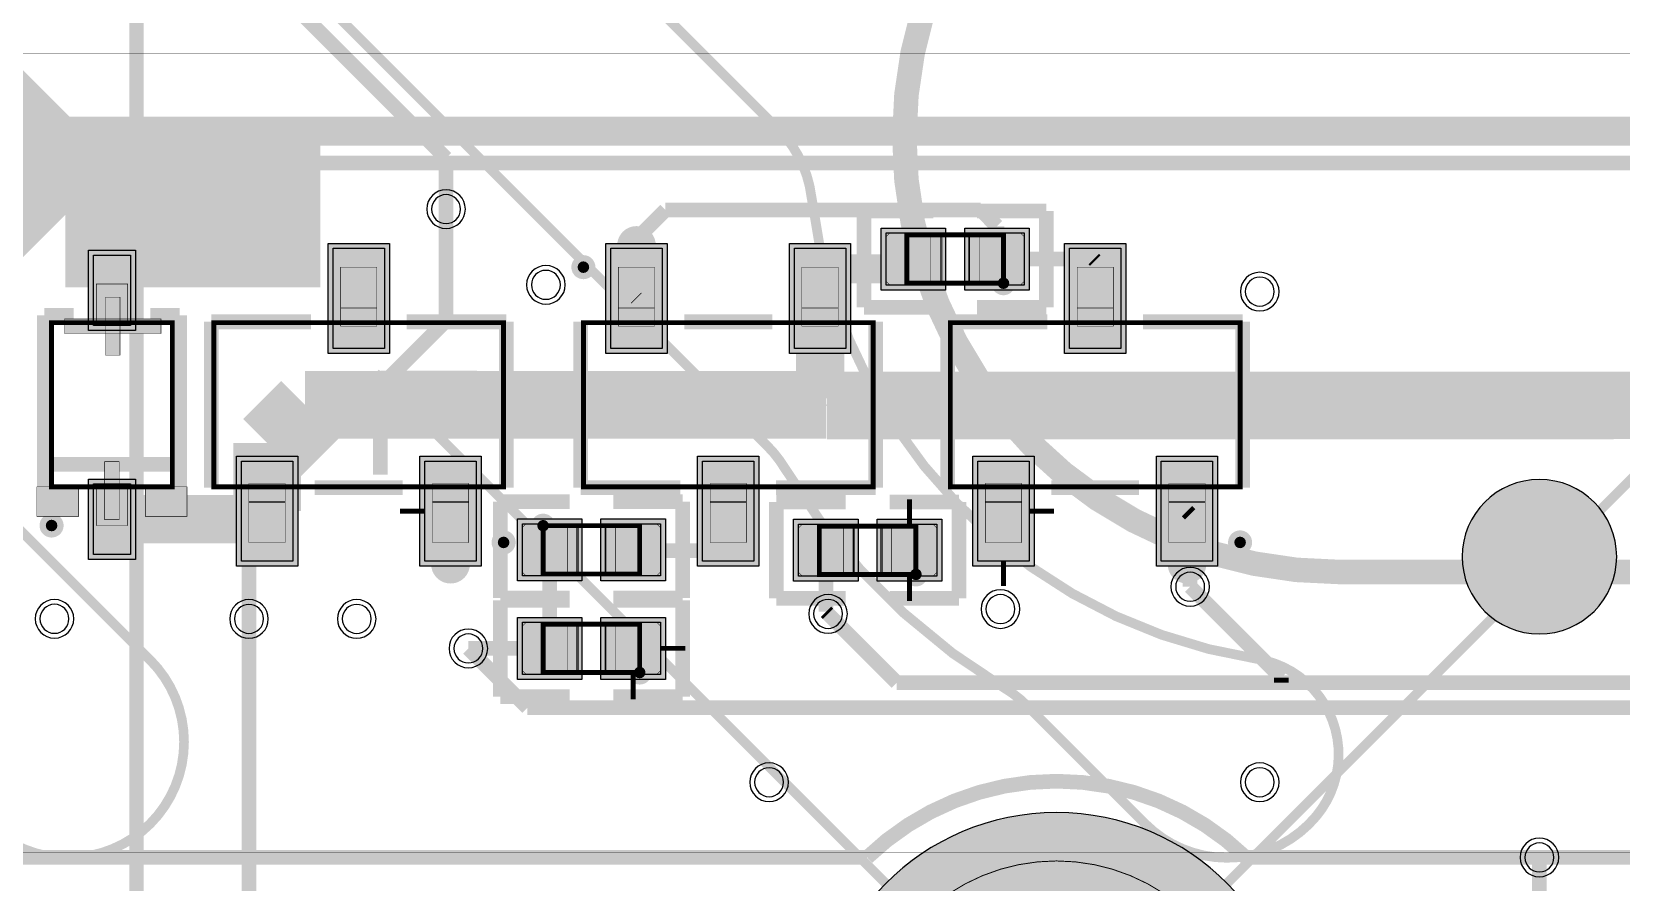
# Model space of a CAD drawing. Header units: millimetres. Extents: x -3 to 238, y -92 to 6.
# Drawn here: x 94.17 to 110.62, y -36.8 to -27.99 of the extents above; entities that cross this region are included whole.
import ezdxf

# ---------------------------------------------------------------- set-up
doc = ezdxf.new("R2010")
doc.units = ezdxf.units.MM
doc.header["$MEASUREMENT"] = 0
for name, color, linetype, true_color in [('Bottom-Layer', 7, 'Continuous', 0x0000ff), ('Bottom-Paste-Mask-Layer', 7, 'Continuous', 0x800000), ('Bottom-Silkscreen-Layer', 7, 'Continuous', 0x66cc33), ('Bottom-Solder-Mask-Layer', 7, 'Continuous', 0xaa00ff), ('Component-Marking-Layer', 7, 'Continuous', 0x66ffcc), ('Component-Shape-Layer', 7, 'Continuous', 0x00cccc), ('Document-Layer', 7, 'Continuous', 0xffffff), ('Hole-Layer', 7, 'Continuous', 0x222222), ('Multi-Layer', 7, 'Continuous', 0xc0c0c0), ('Pin-Floating-Layer', 7, 'Continuous', 0xff99ff), ('Pin-Soldering-Layer', 7, 'Continuous', 0xcc9999), ('Top-Layer', 7, 'Continuous', 0xff0000), ('Top-Paste-Mask-Layer', 7, 'Continuous', 0x808080), ('Top-Solder-Mask-Layer', 7, 'Continuous', 0x800080)]:
    doc.layers.add(name, color=color, linetype=linetype, true_color=true_color)

msp = doc.modelspace()

# ---------------------------------------------------------------- hatches: boundary and pattern name
at = {"layer": 'Bottom-Layer'}
for points in [[(103.576, -30.073), (103.576, -30.613), (103.011, -30.613), (103.011, -30.073)], [(104.442, -30.073), (104.442, -30.613), (103.876, -30.613), (103.876, -30.073)], [(97.285, -30.232), (97.817, -30.232), (97.817, -31.269), (97.285, -31.269)], [(100.693, -31.269), (100.161, -31.269), (100.161, -30.232), (100.693, -30.232)], [(102.593, -31.269), (102.061, -31.269), (102.061, -30.232), (102.593, -30.232)], [(104.91, -30.232), (105.442, -30.232), (105.442, -31.269), (104.91, -31.269)], [(94.804, -30.302), (95.189, -30.302), (95.189, -31.032), (94.804, -31.032)], [(96.336, -32.435), (96.868, -32.435), (96.868, -33.472), (96.336, -33.472)], [(98.235, -32.435), (98.767, -32.435), (98.767, -33.472), (98.235, -33.472)], [(101.643, -33.472), (101.111, -33.472), (101.111, -32.435), (101.643, -32.435)], [(103.96, -32.435), (104.492, -32.435), (104.492, -33.472), (103.96, -33.472)], [(105.86, -32.435), (106.392, -32.435), (106.392, -33.472), (105.86, -33.472)], [(94.804, -32.672), (95.189, -32.672), (95.189, -33.402), (94.804, -33.402)], [(108.975, -33.425, 1), (110.575, -33.425, 1)], [(99.245, -33.624), (99.245, -33.084), (99.81, -33.084), (99.81, -33.624)], [(100.11, -33.624), (100.11, -33.084), (100.676, -33.084), (100.676, -33.624)], [(102.67, -33.088), (102.67, -33.628), (102.105, -33.628), (102.105, -33.088)], [(103.536, -33.088), (103.536, -33.628), (102.97, -33.628), (102.97, -33.088)], [(99.81, -34.104), (99.81, -34.644), (99.245, -34.644), (99.245, -34.104)], [(100.676, -34.104), (100.676, -34.644), (100.11, -34.644), (100.11, -34.104)], [(102.275, -38.575, 1), (107.275, -38.575, 1)]]:
    msp.add_hatch(color=256, dxfattribs=at).paths.add_polyline_path(points)
at = {"layer": 'Bottom-Paste-Mask-Layer'}
for points in [[(103.591, -30.573), (103.591, -30.113), (103.551, -30.073), (103.051, -30.073), (103.011, -30.113), (103.011, -30.573), (103.051, -30.613), (103.551, -30.613)], [(103.591, -30.573), (103.591, -30.113), (103.551, -30.073), (103.051, -30.073), (103.011, -30.113), (103.011, -30.573), (103.051, -30.613), (103.551, -30.613)], [(103.861, -30.573), (103.861, -30.113), (103.901, -30.073), (104.402, -30.073), (104.442, -30.113), (104.442, -30.573), (104.402, -30.613), (103.901, -30.613)], [(103.861, -30.573), (103.861, -30.113), (103.901, -30.073), (104.402, -30.073), (104.442, -30.113), (104.442, -30.573), (104.402, -30.613), (103.901, -30.613)], [(97.285, -30.232), (97.817, -30.232), (97.817, -31.269), (97.285, -31.269)], [(100.693, -31.269), (100.161, -31.269), (100.161, -30.232), (100.693, -30.232)], [(102.593, -31.269), (102.061, -31.269), (102.061, -30.232), (102.593, -30.232)], [(104.91, -30.232), (105.442, -30.232), (105.442, -31.269), (104.91, -31.269)], [(94.804, -30.302), (95.189, -30.302), (95.189, -31.032), (94.804, -31.032)], [(96.336, -32.435), (96.868, -32.435), (96.868, -33.472), (96.336, -33.472)], [(98.235, -32.435), (98.767, -32.435), (98.767, -33.472), (98.235, -33.472)], [(101.643, -33.472), (101.111, -33.472), (101.111, -32.435), (101.643, -32.435)], [(103.96, -32.435), (104.492, -32.435), (104.492, -33.472), (103.96, -33.472)], [(105.86, -32.435), (106.392, -32.435), (106.392, -33.472), (105.86, -33.472)], [(94.804, -32.672), (95.189, -32.672), (95.189, -33.402), (94.804, -33.402)], [(108.975, -33.425, 1), (110.575, -33.425, 1)], [(99.825, -33.124), (99.825, -33.584), (99.785, -33.624), (99.285, -33.624), (99.245, -33.584), (99.245, -33.124), (99.285, -33.084), (99.785, -33.084)], [(99.825, -33.124), (99.825, -33.584), (99.785, -33.624), (99.285, -33.624), (99.245, -33.584), (99.245, -33.124), (99.285, -33.084), (99.785, -33.084)], [(100.095, -33.124), (100.095, -33.584), (100.135, -33.624), (100.636, -33.624), (100.676, -33.584), (100.676, -33.124), (100.636, -33.084), (100.135, -33.084)], [(100.095, -33.124), (100.095, -33.584), (100.135, -33.624), (100.636, -33.624), (100.676, -33.584), (100.676, -33.124), (100.636, -33.084), (100.135, -33.084)], [(102.685, -33.588), (102.685, -33.128), (102.645, -33.088), (102.145, -33.088), (102.105, -33.128), (102.105, -33.588), (102.145, -33.628), (102.645, -33.628)], [(102.685, -33.588), (102.685, -33.128), (102.645, -33.088), (102.145, -33.088), (102.105, -33.128), (102.105, -33.588), (102.145, -33.628), (102.645, -33.628)], [(102.955, -33.588), (102.955, -33.128), (102.995, -33.088), (103.496, -33.088), (103.536, -33.128), (103.536, -33.588), (103.496, -33.628), (102.995, -33.628)], [(102.955, -33.588), (102.955, -33.128), (102.995, -33.088), (103.496, -33.088), (103.536, -33.128), (103.536, -33.588), (103.496, -33.628), (102.995, -33.628)], [(99.825, -34.604), (99.825, -34.144), (99.785, -34.104), (99.285, -34.104), (99.245, -34.144), (99.245, -34.604), (99.285, -34.644), (99.785, -34.644)], [(99.825, -34.604), (99.825, -34.144), (99.785, -34.104), (99.285, -34.104), (99.245, -34.144), (99.245, -34.604), (99.285, -34.644), (99.785, -34.644)], [(100.095, -34.604), (100.095, -34.144), (100.135, -34.104), (100.636, -34.104), (100.676, -34.144), (100.676, -34.604), (100.636, -34.644), (100.135, -34.644)], [(100.095, -34.604), (100.095, -34.144), (100.135, -34.104), (100.636, -34.104), (100.676, -34.144), (100.676, -34.604), (100.636, -34.644), (100.135, -34.644)], [(102.275, -38.575, 1), (107.275, -38.575, 1)]]:
    msp.add_hatch(color=256, dxfattribs=at).paths.add_polyline_path(points)
at = {"layer": 'Bottom-Silkscreen-Layer'}
for points in [[(94.219, -32.702), (94.651, -32.702), (94.651, -33.007), (94.219, -33.007)], [(94.219, -32.702), (94.651, -32.702), (94.651, -33.007), (94.219, -33.007)], [(95.773, -32.702), (95.341, -32.702), (95.341, -33.007), (95.773, -33.007)], [(95.773, -32.702), (95.341, -32.702), (95.341, -33.007), (95.773, -33.007)]]:
    msp.add_hatch(color=256, dxfattribs=at).paths.add_polyline_path(points)
at = {"layer": 'Bottom-Solder-Mask-Layer'}
for points in [[(103.627, -30.022), (103.627, -30.664), (102.96, -30.664), (102.96, -30.022)], [(104.493, -30.022), (104.493, -30.664), (103.825, -30.664), (103.825, -30.022)], [(94.753, -30.251), (95.24, -30.251), (95.24, -31.083), (94.753, -31.083)], [(97.234, -30.181), (97.868, -30.181), (97.868, -31.32), (97.234, -31.32)], [(100.744, -31.32), (100.11, -31.32), (100.11, -30.181), (100.744, -30.181)], [(102.644, -31.32), (102.01, -31.32), (102.01, -30.181), (102.644, -30.181)], [(104.859, -30.181), (105.493, -30.181), (105.493, -31.32), (104.859, -31.32)], [(96.285, -32.384), (96.919, -32.384), (96.919, -33.523), (96.285, -33.523)], [(98.184, -32.384), (98.818, -32.384), (98.818, -33.523), (98.184, -33.523)], [(101.694, -33.523), (101.06, -33.523), (101.06, -32.384), (101.694, -32.384)], [(103.909, -32.384), (104.543, -32.384), (104.543, -33.523), (103.909, -33.523)], [(105.809, -32.384), (106.443, -32.384), (106.443, -33.523), (105.809, -33.523)], [(94.753, -32.621), (95.24, -32.621), (95.24, -33.453), (94.753, -33.453)], [(108.975, -33.425, 1), (110.575, -33.425, 1)], [(99.194, -33.675), (99.194, -33.033), (99.861, -33.033), (99.861, -33.675)], [(100.059, -33.675), (100.059, -33.033), (100.727, -33.033), (100.727, -33.675)], [(102.721, -33.037), (102.721, -33.678), (102.054, -33.678), (102.054, -33.037)], [(103.587, -33.037), (103.587, -33.678), (102.92, -33.678), (102.92, -33.037)], [(99.861, -34.053), (99.861, -34.695), (99.194, -34.695), (99.194, -34.053)], [(100.727, -34.053), (100.727, -34.695), (100.059, -34.695), (100.059, -34.053)], [(102.275, -38.575, 1), (107.275, -38.575, 1)]]:
    msp.add_hatch(color=256, dxfattribs=at).paths.add_polyline_path(points)
at = {"layer": 'Component-Marking-Layer'}
for points in [[(99.817, -30.427, 1), (99.937, -30.427, 1)], [(99.817, -30.427, 1), (99.937, -30.427, 1)], [(104.166, -30.593, 1), (104.286, -30.593, 1)], [(104.166, -30.593, 1), (104.286, -30.593, 1)], [(94.311, -33.102, 1), (94.431, -33.102, 1)], [(94.311, -33.102, 1), (94.431, -33.102, 1)], [(99.4, -33.104, 1), (99.52, -33.104, 1)], [(99.4, -33.104, 1), (99.52, -33.104, 1)], [(98.991, -33.277, 1), (99.111, -33.277, 1)], [(98.991, -33.277, 1), (99.111, -33.277, 1)], [(106.616, -33.277, 1), (106.736, -33.277, 1)], [(106.616, -33.277, 1), (106.736, -33.277, 1)], [(103.26, -33.608, 1), (103.38, -33.608, 1)], [(103.26, -33.608, 1), (103.38, -33.608, 1)], [(100.4, -34.624, 1), (100.52, -34.624, 1)], [(100.4, -34.624, 1), (100.52, -34.624, 1)]]:
    msp.add_hatch(color=256, dxfattribs=at).paths.add_polyline_path(points)
at = {"layer": 'Document-Layer'}
for points in [[(95.079, -30.738), (94.929, -30.738), (94.929, -31.338), (95.079, -31.338)], [(95.079, -30.738), (94.929, -30.738), (94.929, -31.338), (95.079, -31.338)], [(95.504, -30.963), (94.504, -30.963), (94.504, -31.113), (95.504, -31.113)], [(95.504, -30.963), (94.504, -30.963), (94.504, -31.113), (95.504, -31.113)], [(95.071, -33.041), (94.921, -33.041), (94.921, -32.441), (95.071, -32.441)], [(95.071, -33.041), (94.921, -33.041), (94.921, -32.441), (95.071, -32.441)]]:
    msp.add_hatch(color=256, dxfattribs=at).paths.add_polyline_path(points)
at = {"layer": 'Hole-Layer'}
for points in [[(108.975, -33.425, 1), (110.575, -33.425, 1)], [(102.275, -38.575, 1), (107.275, -38.575, 1)]]:
    msp.add_hatch(color=256, dxfattribs=at).paths.add_polyline_path(points)
at = {"layer": 'Multi-Layer'}
for points in [[(108.975, -33.425, 1), (110.575, -33.425, 1)], [(108.975, -33.425, 1), (110.575, -33.425, 1)], [(108.975, -33.425, 1), (110.575, -33.425, 1)], [(102.275, -38.575, 1), (107.275, -38.575, 1)], [(102.275, -38.575, 1), (107.275, -38.575, 1)], [(102.275, -38.575, 1), (107.275, -38.575, 1)]]:
    msp.add_hatch(color=256, dxfattribs=at).paths.add_polyline_path(points)
at = {"layer": 'Pin-Floating-Layer'}
for points in [[(97.739, -30.842), (97.364, -30.842), (97.364, -31.037), (97.739, -31.037)], [(97.739, -30.842), (97.364, -30.842), (97.364, -31.037), (97.739, -31.037)], [(100.239, -31.037), (100.614, -31.037), (100.614, -30.842), (100.239, -30.842)], [(100.239, -31.037), (100.614, -31.037), (100.614, -30.842), (100.239, -30.842)], [(102.139, -31.037), (102.514, -31.037), (102.514, -30.842), (102.139, -30.842)], [(102.139, -31.037), (102.514, -31.037), (102.514, -30.842), (102.139, -30.842)], [(105.364, -30.842), (104.989, -30.842), (104.989, -31.037), (105.364, -31.037)], [(105.364, -30.842), (104.989, -30.842), (104.989, -31.037), (105.364, -31.037)], [(96.789, -32.667), (96.414, -32.667), (96.414, -32.862), (96.789, -32.862)], [(96.789, -32.667), (96.414, -32.667), (96.414, -32.862), (96.789, -32.862)], [(98.689, -32.667), (98.314, -32.667), (98.314, -32.862), (98.689, -32.862)], [(98.689, -32.667), (98.314, -32.667), (98.314, -32.862), (98.689, -32.862)], [(101.189, -32.862), (101.564, -32.862), (101.564, -32.667), (101.189, -32.667)], [(101.189, -32.862), (101.564, -32.862), (101.564, -32.667), (101.189, -32.667)], [(104.414, -32.667), (104.039, -32.667), (104.039, -32.862), (104.414, -32.862)], [(104.414, -32.667), (104.039, -32.667), (104.039, -32.862), (104.414, -32.862)], [(106.314, -32.667), (105.939, -32.667), (105.939, -32.862), (106.314, -32.862)], [(106.314, -32.667), (105.939, -32.667), (105.939, -32.862), (106.314, -32.862)]]:
    msp.add_hatch(color=256, dxfattribs=at).paths.add_polyline_path(points)
at = {"layer": 'Pin-Soldering-Layer'}
for points in [[(103.475, -30.593), (103.475, -30.093), (103.225, -30.093), (103.225, -30.593)], [(103.475, -30.593), (103.475, -30.093), (103.225, -30.093), (103.225, -30.593)], [(103.975, -30.093), (103.975, -30.593), (104.225, -30.593), (104.225, -30.093)], [(103.975, -30.093), (103.975, -30.593), (104.225, -30.593), (104.225, -30.093)], [(97.739, -30.427), (97.364, -30.427), (97.364, -30.852), (97.739, -30.852)], [(97.739, -30.427), (97.364, -30.427), (97.364, -30.852), (97.739, -30.852)], [(100.239, -30.852), (100.614, -30.852), (100.614, -30.427), (100.239, -30.427)], [(100.239, -30.852), (100.614, -30.852), (100.614, -30.427), (100.239, -30.427)], [(102.139, -30.852), (102.514, -30.852), (102.514, -30.427), (102.139, -30.427)], [(102.139, -30.852), (102.514, -30.852), (102.514, -30.427), (102.139, -30.427)], [(105.364, -30.427), (104.989, -30.427), (104.989, -30.852), (105.364, -30.852)], [(105.364, -30.427), (104.989, -30.427), (104.989, -30.852), (105.364, -30.852)], [(94.834, -30.602), (95.159, -30.602), (95.159, -31.002), (94.834, -31.002)], [(94.834, -30.602), (95.159, -30.602), (95.159, -31.002), (94.834, -31.002)], [(94.834, -33.102), (95.159, -33.102), (95.159, -32.702), (94.834, -32.702)], [(94.834, -33.102), (95.159, -33.102), (95.159, -32.702), (94.834, -32.702)], [(96.789, -32.852), (96.414, -32.852), (96.414, -33.277), (96.789, -33.277)], [(96.789, -32.852), (96.414, -32.852), (96.414, -33.277), (96.789, -33.277)], [(98.689, -32.852), (98.314, -32.852), (98.314, -33.277), (98.689, -33.277)], [(98.689, -32.852), (98.314, -32.852), (98.314, -33.277), (98.689, -33.277)], [(101.189, -33.277), (101.564, -33.277), (101.564, -32.852), (101.189, -32.852)], [(101.189, -33.277), (101.564, -33.277), (101.564, -32.852), (101.189, -32.852)], [(104.414, -32.852), (104.039, -32.852), (104.039, -33.277), (104.414, -33.277)], [(104.414, -32.852), (104.039, -32.852), (104.039, -33.277), (104.414, -33.277)], [(106.314, -32.852), (105.939, -32.852), (105.939, -33.277), (106.314, -33.277)], [(106.314, -32.852), (105.939, -32.852), (105.939, -33.277), (106.314, -33.277)], [(99.711, -33.604), (99.711, -33.104), (99.461, -33.104), (99.461, -33.604)], [(99.711, -33.604), (99.711, -33.104), (99.461, -33.104), (99.461, -33.604)], [(100.212, -33.104), (100.212, -33.604), (100.462, -33.604), (100.462, -33.104)], [(100.212, -33.104), (100.212, -33.604), (100.462, -33.604), (100.462, -33.104)], [(102.569, -33.608), (102.569, -33.108), (102.319, -33.108), (102.319, -33.608)], [(102.569, -33.608), (102.569, -33.108), (102.319, -33.108), (102.319, -33.608)], [(103.069, -33.108), (103.069, -33.608), (103.319, -33.608), (103.319, -33.108)], [(103.069, -33.108), (103.069, -33.608), (103.319, -33.608), (103.319, -33.108)], [(99.709, -34.624), (99.709, -34.124), (99.459, -34.124), (99.459, -34.624)], [(99.709, -34.624), (99.709, -34.124), (99.459, -34.124), (99.459, -34.624)], [(100.209, -34.124), (100.209, -34.624), (100.459, -34.624), (100.459, -34.124)], [(100.209, -34.124), (100.209, -34.624), (100.459, -34.624), (100.459, -34.124)]]:
    msp.add_hatch(color=256, dxfattribs=at).paths.add_polyline_path(points)
at = {"layer": 'Top-Layer'}
for points in [[(108.975, -33.425, 1), (110.575, -33.425, 1)], [(102.275, -38.575, 1), (107.275, -38.575, 1)]]:
    msp.add_hatch(color=256, dxfattribs=at).paths.add_polyline_path(points)
at = {"layer": 'Top-Paste-Mask-Layer'}
for points in [[(108.975, -33.425, 1), (110.575, -33.425, 1)], [(102.275, -38.575, 1), (107.275, -38.575, 1)]]:
    msp.add_hatch(color=256, dxfattribs=at).paths.add_polyline_path(points)
at = {"layer": 'Top-Solder-Mask-Layer'}
for points in [[(108.975, -33.425, 1), (110.575, -33.425, 1)], [(102.275, -38.575, 1), (107.275, -38.575, 1)]]:
    msp.add_hatch(color=256, dxfattribs=at).paths.add_polyline_path(points)

# ---------------------------------------------------------------- linework, layer by layer
at = {"layer": 'Bottom-Layer'}
for points, const_width in [([(98.455, -29.299), (96.425, -27.269)], 0.152), ([(93.381, -28.755), (94.512, -29.886)], 1.5), ([(94.512, -29.886), (97.155, -29.886)], 1.5), ([(98.455, -29.826), (98.455, -29.299)], 0.152), ([(100.727, -29.835), (100.421, -30.141)], 0.152), ([(103.991, -29.835), (100.727, -29.835)], 0.152), ([(104.159, -30.004), (103.991, -29.835)], 0.152), ([(104.159, -30.343), (104.159, -30.004)], 0.152), ([(100.421, -30.141), (100.421, -30.745)], 0.152), ([(103.293, -30.343), (103.192, -30.445)], 0.3), ([(104.159, -30.343), (105.161, -30.343)], 0.152), ([(105.161, -30.343), (105.176, -30.358)], 0.152), ([(102.412, -30.445), (102.327, -30.53)], 0.3), ([(102.327, -30.53), (102.327, -30.751)], 0.3), ([(103.192, -30.445), (102.412, -30.445)], 0.3), ([(105.176, -30.358), (105.176, -30.751)], 0.152), ([(102.327, -30.751), (102.327, -31.786)], 0.5), ([(100.421, -30.745), (100.427, -30.751)], 0.152), ([(96.602, -32.246), (96.996, -31.852)], 0.7), ([(96.996, -31.852), (102.393, -31.852)], 0.7), ([(102.393, -31.852), (102.4, -31.859)], 0.7), ([(102.4, -31.859), (117.531, -31.857)], 0.7), ([(96.602, -32.953), (96.602, -32.246)], 0.7), ([(96.602, -32.953), (96.518, -33.037)], 0.5), ([(96.518, -33.037), (94.996, -33.037)], 0.5), ([(101.377, -33.362), (101.377, -32.953)], 0.152), ([(103.253, -33.09), (103.253, -32.831)], 0.0508), ([(106.159, -32.986), (106.126, -32.953)], 0.152), ([(106.159, -33.736), (106.159, -32.986)], 0.152), ([(98.238, -32.953), (97.979, -32.953)], 0.0508), ([(104.49, -32.953), (104.749, -32.953)], 0.0508), ([(99.527, -33.354), (99.527, -34.374)], 0.152), ([(100.363, -33.362), (101.377, -33.362)], 0.152), ([(102.388, -33.358), (102.388, -33.995)], 0.152), ([(104.226, -33.47), (104.226, -33.729)], 0.0508), ([(103.253, -33.625), (103.253, -33.884)], 0.0508), ([(96.415, -34.069), (96.415, -42.265)], 0.152), ([(102.388, -33.995), (102.41, -34.017)], 0.152), ([(99.527, -34.374), (98.687, -34.374)], 0.152), ([(100.673, -34.374), (100.932, -34.374)], 0.0508), ([(100.393, -34.642), (100.393, -34.901)], 0.0508), ([(109.775, -37.402), (109.775, -36.539)], 0.152)]:
    msp.add_lwpolyline(points, dxfattribs=dict(at, const_width=const_width))
at = {"layer": 'Bottom-Layer', "const_width": 0.00508}
msp.add_lwpolyline([(81.492, -36.288), (81.492, -28.418, -0.414), (81.692, -28.218), (146.319, -28.218, -0.414), (146.519, -28.418), (146.519, -36.288, -0.414), (146.319, -36.488), (81.692, -36.488, -0.414)], format="xyb", close=True, dxfattribs=at)
at = {"layer": 'Bottom-Layer'}
for points in [[(103.576, -30.073), (103.576, -30.613), (103.011, -30.613), (103.011, -30.073)], [(104.442, -30.073), (104.442, -30.613), (103.876, -30.613), (103.876, -30.073)], [(97.285, -30.232), (97.817, -30.232), (97.817, -31.269), (97.285, -31.269)], [(100.693, -31.269), (100.161, -31.269), (100.161, -30.232), (100.693, -30.232)], [(102.593, -31.269), (102.061, -31.269), (102.061, -30.232), (102.593, -30.232)], [(104.91, -30.232), (105.442, -30.232), (105.442, -31.269), (104.91, -31.269)], [(94.804, -30.302), (95.189, -30.302), (95.189, -31.032), (94.804, -31.032)], [(96.336, -32.435), (96.868, -32.435), (96.868, -33.472), (96.336, -33.472)], [(98.235, -32.435), (98.767, -32.435), (98.767, -33.472), (98.235, -33.472)], [(101.643, -33.472), (101.111, -33.472), (101.111, -32.435), (101.643, -32.435)], [(103.96, -32.435), (104.492, -32.435), (104.492, -33.472), (103.96, -33.472)], [(105.86, -32.435), (106.392, -32.435), (106.392, -33.472), (105.86, -33.472)], [(94.804, -32.672), (95.189, -32.672), (95.189, -33.402), (94.804, -33.402)], [(99.245, -33.624), (99.245, -33.084), (99.81, -33.084), (99.81, -33.624)], [(100.11, -33.624), (100.11, -33.084), (100.676, -33.084), (100.676, -33.624)], [(102.67, -33.088), (102.67, -33.628), (102.105, -33.628), (102.105, -33.088)], [(103.536, -33.088), (103.536, -33.628), (102.97, -33.628), (102.97, -33.088)], [(99.81, -34.104), (99.81, -34.644), (99.245, -34.644), (99.245, -34.104)], [(100.676, -34.104), (100.676, -34.644), (100.11, -34.644), (100.11, -34.104)]]:
    msp.add_lwpolyline(points, close=True, dxfattribs=at)
msp.add_lwpolyline([(108.975, -33.425, 1), (110.575, -33.425, 1)], format="xyb", close=True, dxfattribs=at)
msp.add_lwpolyline([(102.275, -38.575, 1), (107.275, -38.575), (107.275, -38.575, 1), (102.275, -38.575)], format="xyb", dxfattribs=at)
at = {"layer": 'Bottom-Paste-Mask-Layer', "const_width": 0.00508}
for points in [[(103.591, -30.573), (103.591, -30.113), (103.551, -30.073), (103.051, -30.073), (103.011, -30.113), (103.011, -30.573), (103.051, -30.613), (103.551, -30.613)], [(103.591, -30.573), (103.591, -30.113), (103.551, -30.073), (103.051, -30.073), (103.011, -30.113), (103.011, -30.573), (103.051, -30.613), (103.551, -30.613)], [(103.861, -30.573), (103.861, -30.113), (103.901, -30.073), (104.402, -30.073), (104.442, -30.113), (104.442, -30.573), (104.402, -30.613), (103.901, -30.613)], [(103.861, -30.573), (103.861, -30.113), (103.901, -30.073), (104.402, -30.073), (104.442, -30.113), (104.442, -30.573), (104.402, -30.613), (103.901, -30.613)], [(99.825, -33.124), (99.825, -33.584), (99.785, -33.624), (99.285, -33.624), (99.245, -33.584), (99.245, -33.124), (99.285, -33.084), (99.785, -33.084)], [(99.825, -33.124), (99.825, -33.584), (99.785, -33.624), (99.285, -33.624), (99.245, -33.584), (99.245, -33.124), (99.285, -33.084), (99.785, -33.084)], [(100.095, -33.124), (100.095, -33.584), (100.135, -33.624), (100.636, -33.624), (100.676, -33.584), (100.676, -33.124), (100.636, -33.084), (100.135, -33.084)], [(100.095, -33.124), (100.095, -33.584), (100.135, -33.624), (100.636, -33.624), (100.676, -33.584), (100.676, -33.124), (100.636, -33.084), (100.135, -33.084)], [(102.685, -33.588), (102.685, -33.128), (102.645, -33.088), (102.145, -33.088), (102.105, -33.128), (102.105, -33.588), (102.145, -33.628), (102.645, -33.628)], [(102.685, -33.588), (102.685, -33.128), (102.645, -33.088), (102.145, -33.088), (102.105, -33.128), (102.105, -33.588), (102.145, -33.628), (102.645, -33.628)], [(102.955, -33.588), (102.955, -33.128), (102.995, -33.088), (103.496, -33.088), (103.536, -33.128), (103.536, -33.588), (103.496, -33.628), (102.995, -33.628)], [(102.955, -33.588), (102.955, -33.128), (102.995, -33.088), (103.496, -33.088), (103.536, -33.128), (103.536, -33.588), (103.496, -33.628), (102.995, -33.628)], [(99.825, -34.604), (99.825, -34.144), (99.785, -34.104), (99.285, -34.104), (99.245, -34.144), (99.245, -34.604), (99.285, -34.644), (99.785, -34.644)], [(99.825, -34.604), (99.825, -34.144), (99.785, -34.104), (99.285, -34.104), (99.245, -34.144), (99.245, -34.604), (99.285, -34.644), (99.785, -34.644)], [(100.095, -34.604), (100.095, -34.144), (100.135, -34.104), (100.636, -34.104), (100.676, -34.144), (100.676, -34.604), (100.636, -34.644), (100.135, -34.644)], [(100.095, -34.604), (100.095, -34.144), (100.135, -34.104), (100.636, -34.104), (100.676, -34.144), (100.676, -34.604), (100.636, -34.644), (100.135, -34.644)]]:
    msp.add_lwpolyline(points, close=True, dxfattribs=at)
at = {"layer": 'Bottom-Paste-Mask-Layer'}
for points in [[(97.285, -30.232), (97.817, -30.232), (97.817, -31.269), (97.285, -31.269)], [(100.693, -31.269), (100.161, -31.269), (100.161, -30.232), (100.693, -30.232)], [(102.593, -31.269), (102.061, -31.269), (102.061, -30.232), (102.593, -30.232)], [(104.91, -30.232), (105.442, -30.232), (105.442, -31.269), (104.91, -31.269)], [(94.804, -30.302), (95.189, -30.302), (95.189, -31.032), (94.804, -31.032)], [(96.336, -32.435), (96.868, -32.435), (96.868, -33.472), (96.336, -33.472)], [(98.235, -32.435), (98.767, -32.435), (98.767, -33.472), (98.235, -33.472)], [(101.643, -33.472), (101.111, -33.472), (101.111, -32.435), (101.643, -32.435)], [(103.96, -32.435), (104.492, -32.435), (104.492, -33.472), (103.96, -33.472)], [(105.86, -32.435), (106.392, -32.435), (106.392, -33.472), (105.86, -33.472)], [(94.804, -32.672), (95.189, -32.672), (95.189, -33.402), (94.804, -33.402)]]:
    msp.add_lwpolyline(points, close=True, dxfattribs=at)
msp.add_lwpolyline([(108.975, -33.425, 1), (110.575, -33.425, 1)], format="xyb", close=True, dxfattribs=at)
msp.add_lwpolyline([(102.275, -38.575, 1), (107.275, -38.575), (107.275, -38.575, 1), (102.275, -38.575)], format="xyb", dxfattribs=at)
at = {"layer": 'Bottom-Silkscreen-Layer', "const_width": 0.152}
for points in [[(102.782, -30.842), (102.782, -29.844)], [(102.782, -29.844), (103.5, -29.844)], [(102.782, -30.842), (102.782, -29.844)], [(102.782, -29.844), (103.5, -29.844)], [(104.67, -29.844), (103.952, -29.844)], [(104.67, -29.844), (103.952, -29.844)], [(104.67, -30.842), (104.67, -29.844)], [(104.67, -30.842), (104.67, -29.844)], [(103.5, -30.842), (102.782, -30.842)], [(103.5, -30.842), (102.782, -30.842)], [(103.952, -30.842), (104.67, -30.842)], [(103.952, -30.842), (104.67, -30.842)], [(94.295, -32.778), (94.295, -30.926)], [(94.295, -30.926), (94.6, -30.926)], [(94.295, -32.778), (94.295, -30.926)], [(94.295, -30.926), (94.6, -30.926)], [(95.697, -30.926), (95.392, -30.926)], [(95.697, -30.926), (95.392, -30.926)], [(95.697, -32.778), (95.697, -30.926)], [(95.697, -32.778), (95.697, -30.926)], [(96.025, -32.711), (96.025, -30.993)], [(96.025, -30.993), (97.057, -30.993)], [(96.025, -32.711), (96.025, -30.993)], [(96.025, -30.993), (97.057, -30.993)], [(99.078, -30.993), (98.046, -30.993)], [(99.078, -30.993), (98.046, -30.993)], [(99.078, -32.711), (99.078, -30.993)], [(99.078, -32.711), (99.078, -30.993)], [(99.85, -30.993), (99.85, -32.711)], [(99.85, -30.993), (99.85, -32.711)], [(101.832, -30.993), (100.921, -30.993)], [(101.832, -30.993), (100.921, -30.993)], [(102.903, -30.993), (102.903, -32.711)], [(102.903, -30.993), (102.903, -32.711)], [(103.65, -32.711), (103.65, -30.993)], [(103.65, -30.993), (104.681, -30.993)], [(103.65, -32.711), (103.65, -30.993)], [(103.65, -30.993), (104.681, -30.993)], [(106.702, -30.993), (105.671, -30.993)], [(106.702, -30.993), (105.671, -30.993)], [(106.702, -32.711), (106.702, -30.993)], [(106.702, -32.711), (106.702, -30.993)], [(95.697, -32.469), (94.295, -32.469)], [(95.697, -32.469), (94.295, -32.469)], [(97.096, -32.711), (98.007, -32.711)], [(97.096, -32.711), (98.007, -32.711)], [(99.85, -32.711), (100.882, -32.711)], [(99.85, -32.711), (100.882, -32.711)], [(102.903, -32.711), (101.871, -32.711)], [(102.903, -32.711), (101.871, -32.711)], [(104.721, -32.711), (105.631, -32.711)], [(104.721, -32.711), (105.631, -32.711)], [(99.734, -32.855), (99.016, -32.855)], [(99.016, -32.855), (99.016, -33.853)], [(99.734, -32.855), (99.016, -32.855)], [(99.016, -32.855), (99.016, -33.853)], [(100.186, -32.855), (100.904, -32.855)], [(100.186, -32.855), (100.904, -32.855)], [(100.904, -32.855), (100.904, -33.853)], [(100.904, -32.855), (100.904, -33.853)], [(101.876, -33.856), (101.876, -32.859)], [(101.876, -32.859), (102.594, -32.859)], [(101.876, -33.856), (101.876, -32.859)], [(101.876, -32.859), (102.594, -32.859)], [(103.765, -32.859), (103.047, -32.859)], [(103.765, -32.859), (103.047, -32.859)], [(103.765, -33.856), (103.765, -32.859)], [(103.765, -33.856), (103.765, -32.859)], [(99.016, -33.853), (99.734, -33.853)], [(99.016, -33.853), (99.734, -33.853)], [(99.016, -34.873), (99.016, -33.875)], [(99.016, -33.875), (99.734, -33.875)], [(99.016, -34.873), (99.016, -33.875)], [(99.016, -33.875), (99.734, -33.875)], [(100.904, -33.853), (100.186, -33.853)], [(100.904, -33.853), (100.186, -33.853)], [(100.904, -33.875), (100.186, -33.875)], [(100.904, -33.875), (100.186, -33.875)], [(100.904, -34.873), (100.904, -33.875)], [(100.904, -34.873), (100.904, -33.875)], [(102.594, -33.856), (101.876, -33.856)], [(102.594, -33.856), (101.876, -33.856)], [(103.047, -33.856), (103.765, -33.856)], [(103.047, -33.856), (103.765, -33.856)], [(99.734, -34.873), (99.016, -34.873)], [(99.734, -34.873), (99.016, -34.873)], [(100.186, -34.873), (100.904, -34.873)], [(100.186, -34.873), (100.904, -34.873)]]:
    msp.add_lwpolyline(points, dxfattribs=at)
at = {"layer": 'Bottom-Silkscreen-Layer', "const_width": 0.00508}
for points in [[(94.219, -32.702), (94.651, -32.702), (94.651, -33.007), (94.219, -33.007)], [(94.219, -32.702), (94.651, -32.702), (94.651, -33.007), (94.219, -33.007)], [(95.773, -32.702), (95.341, -32.702), (95.341, -33.007), (95.773, -33.007)], [(95.773, -32.702), (95.341, -32.702), (95.341, -33.007), (95.773, -33.007)]]:
    msp.add_lwpolyline(points, close=True, dxfattribs=at)
at = {"layer": 'Bottom-Solder-Mask-Layer'}
for points in [[(103.627, -30.022), (103.627, -30.664), (102.96, -30.664), (102.96, -30.022)], [(104.493, -30.022), (104.493, -30.664), (103.825, -30.664), (103.825, -30.022)], [(94.753, -30.251), (95.24, -30.251), (95.24, -31.083), (94.753, -31.083)], [(97.234, -30.181), (97.868, -30.181), (97.868, -31.32), (97.234, -31.32)], [(100.744, -31.32), (100.11, -31.32), (100.11, -30.181), (100.744, -30.181)], [(102.644, -31.32), (102.01, -31.32), (102.01, -30.181), (102.644, -30.181)], [(104.859, -30.181), (105.493, -30.181), (105.493, -31.32), (104.859, -31.32)], [(96.285, -32.384), (96.919, -32.384), (96.919, -33.523), (96.285, -33.523)], [(98.184, -32.384), (98.818, -32.384), (98.818, -33.523), (98.184, -33.523)], [(101.694, -33.523), (101.06, -33.523), (101.06, -32.384), (101.694, -32.384)], [(103.909, -32.384), (104.543, -32.384), (104.543, -33.523), (103.909, -33.523)], [(105.809, -32.384), (106.443, -32.384), (106.443, -33.523), (105.809, -33.523)], [(94.753, -32.621), (95.24, -32.621), (95.24, -33.453), (94.753, -33.453)], [(99.194, -33.675), (99.194, -33.033), (99.861, -33.033), (99.861, -33.675)], [(100.059, -33.675), (100.059, -33.033), (100.727, -33.033), (100.727, -33.675)], [(102.721, -33.037), (102.721, -33.678), (102.054, -33.678), (102.054, -33.037)], [(103.587, -33.037), (103.587, -33.678), (102.92, -33.678), (102.92, -33.037)], [(99.861, -34.053), (99.861, -34.695), (99.194, -34.695), (99.194, -34.053)], [(100.727, -34.053), (100.727, -34.695), (100.059, -34.695), (100.059, -34.053)]]:
    msp.add_lwpolyline(points, close=True, dxfattribs=at)
msp.add_lwpolyline([(108.975, -33.425, 1), (110.575, -33.425, 1)], format="xyb", close=True, dxfattribs=at)
msp.add_lwpolyline([(102.275, -38.575, 1), (107.275, -38.575), (107.275, -38.575, 1), (102.275, -38.575)], format="xyb", dxfattribs=at)
at = {"layer": 'Component-Marking-Layer', "const_width": 0.129}
for points in [[(99.817, -30.427, 1), (99.937, -30.427, 1)], [(99.817, -30.427, 1), (99.937, -30.427, 1)], [(104.166, -30.593, 1), (104.286, -30.593, 1)], [(104.166, -30.593, 1), (104.286, -30.593, 1)], [(94.311, -33.102, 1), (94.431, -33.102, 1)], [(94.311, -33.102, 1), (94.431, -33.102, 1)], [(99.4, -33.104, 1), (99.52, -33.104, 1)], [(99.4, -33.104, 1), (99.52, -33.104, 1)], [(98.991, -33.277, 1), (99.111, -33.277, 1)], [(98.991, -33.277, 1), (99.111, -33.277, 1)], [(106.616, -33.277, 1), (106.736, -33.277, 1)], [(106.616, -33.277, 1), (106.736, -33.277, 1)], [(103.26, -33.608, 1), (103.38, -33.608, 1)], [(103.26, -33.608, 1), (103.38, -33.608, 1)], [(100.4, -34.624, 1), (100.52, -34.624, 1)], [(100.4, -34.624, 1), (100.52, -34.624, 1)]]:
    msp.add_lwpolyline(points, format="xyb", close=True, dxfattribs=at)
at = {"layer": 'Component-Shape-Layer', "const_width": 0.0508}
for points in [[(104.226, -30.593), (104.226, -30.093), (103.226, -30.093), (103.226, -30.593)], [(104.226, -30.593), (104.226, -30.093), (103.226, -30.093), (103.226, -30.593)], [(94.371, -32.702), (95.621, -32.702), (95.621, -31.002), (94.371, -31.002)], [(94.371, -32.702), (95.621, -32.702), (95.621, -31.002), (94.371, -31.002)], [(99.051, -32.702), (99.051, -31.002), (96.051, -31.002), (96.051, -32.702)], [(99.051, -32.702), (99.051, -31.002), (96.051, -31.002), (96.051, -32.702)], [(99.877, -31.002), (99.877, -32.702), (102.877, -32.702), (102.877, -31.002)], [(99.877, -31.002), (99.877, -32.702), (102.877, -32.702), (102.877, -31.002)], [(106.676, -32.702), (106.676, -31.002), (103.676, -31.002), (103.676, -32.702)], [(106.676, -32.702), (106.676, -31.002), (103.676, -31.002), (103.676, -32.702)], [(99.46, -33.104), (99.46, -33.604), (100.46, -33.604), (100.46, -33.104)], [(99.46, -33.104), (99.46, -33.604), (100.46, -33.604), (100.46, -33.104)], [(103.32, -33.608), (103.32, -33.108), (102.32, -33.108), (102.32, -33.608)], [(103.32, -33.608), (103.32, -33.108), (102.32, -33.108), (102.32, -33.608)], [(100.46, -34.624), (100.46, -34.124), (99.46, -34.124), (99.46, -34.624)], [(100.46, -34.624), (100.46, -34.124), (99.46, -34.124), (99.46, -34.624)]]:
    msp.add_lwpolyline(points, close=True, dxfattribs=at)
at = {"layer": 'Document-Layer'}
for points, const_width in [([(95.25, -10), (95.25, -29.05)], 0.15), ([(95.25, -29.05), (95.25, -10)], 0.15), ([(95.25, -10), (95.25, -29.05)], 0.15), ([(95.25, -29.05), (95.25, -10)], 0.15), ([(95.25, -29.05), (76.2, -29.05)], 0.15), ([(76.2, -29.05), (95.25, -29.05)], 0.15), ([(95.25, -29.05), (76.2, -29.05)], 0.15), ([(76.2, -29.05), (95.25, -29.05)], 0.15), ([(114.3, -29.05), (95.25, -29.05)], 0.15), ([(95.25, -29.05), (95.25, -48.1)], 0.15), ([(95.25, -29.05), (114.3, -29.05)], 0.15), ([(95.25, -48.1), (95.25, -29.05)], 0.15), ([(114.3, -29.05), (95.25, -29.05)], 0.15), ([(95.25, -29.05), (95.25, -48.1)], 0.15), ([(95.25, -29.05), (114.3, -29.05)], 0.15), ([(95.25, -48.1), (95.25, -29.05)], 0.15), ([(97.723, -45.624), (111.824, -31.524)], 0.1), ([(97.723, -31.524), (111.824, -45.624)], 0.1), ([(97.775, -31.575), (98.775, -31.575)], 0.15), ([(97.775, -32.575), (97.775, -31.575)], 0.15), ([(97.775, -31.575), (98.775, -31.575)], 0.15), ([(97.775, -32.575), (97.775, -31.575)], 0.15)]:
    msp.add_lwpolyline(points, dxfattribs=dict(at, const_width=const_width))
for points, const_width in [([(120.9, -24.583), (107.7, -24.583, 1), (107.7, -33.583), (120.9, -33.583, 1)], 0.254), ([(107.7, -33.549), (120.9, -33.549, 1), (120.9, -24.549), (107.7, -24.549, 1)], 0.1), ([(86.906, -26.009, 1), (85.209, -27.706), (93.694, -36.191, 1), (95.391, -34.494)], 0.1), ([(101.962, -32.509, 0.061), (101.783, -32.28), (97.209, -27.706, -1), (98.906, -26.009), (101.896, -28.999, -0.168), (102.239, -29.704, 0.336), (106.85, -34.483, -0.584), (107.462, -36.114, -0.44), (105.694, -36.191), (104.469, -34.966, 0.061), (104.24, -34.787, -0.122)], 0.1), ([(100.327, -30.202, 1), (100.527, -30.202, 1)], 0.2), ([(100.327, -30.202, 1), (100.527, -30.202, 1)], 0.2), ([(98.401, -33.502, 1), (98.602, -33.502, 1)], 0.2), ([(98.401, -33.502, 1), (98.602, -33.502, 1)], 0.2), ([(106.026, -33.502, 1), (106.226, -33.502, 1)], 0.2), ([(106.026, -33.502, 1), (106.226, -33.502, 1)], 0.2)]:
    msp.add_lwpolyline(points, format="xyb", close=True, dxfattribs=dict(at, const_width=const_width))
at = {"layer": 'Document-Layer', "const_width": 0.00508}
for points in [[(95.079, -30.738), (94.929, -30.738), (94.929, -31.338), (95.079, -31.338)], [(95.079, -30.738), (94.929, -30.738), (94.929, -31.338), (95.079, -31.338)], [(95.504, -30.963), (94.504, -30.963), (94.504, -31.113), (95.504, -31.113)], [(95.504, -30.963), (94.504, -30.963), (94.504, -31.113), (95.504, -31.113)], [(95.071, -33.041), (94.921, -33.041), (94.921, -32.441), (95.071, -32.441)], [(95.071, -33.041), (94.921, -33.041), (94.921, -32.441), (95.071, -32.441)]]:
    msp.add_lwpolyline(points, close=True, dxfattribs=at)
at = {"layer": 'Document-Layer', "const_width": 0.01}
msp.add_lwpolyline([(102.775, -38.575, 1), (106.775, -38.575), (106.775, -38.575, 1), (102.775, -38.575)], format="xyb", dxfattribs=at)
msp.add_lwpolyline([(102.775, -38.575, 1), (106.775, -38.575), (106.775, -38.575, 1), (102.775, -38.575)], format="xyb", dxfattribs=at)
at = {"layer": 'Hole-Layer'}
for points in [[(98.305, -29.826, 1), (98.605, -29.826, 1)], [(99.339, -30.61, 1), (99.639, -30.61, 1)], [(106.73, -30.68, 1), (107.03, -30.68, 1)], [(108.975, -33.425, 1), (110.575, -33.425, 1)], [(106.009, -33.736, 1), (106.309, -33.736, 1)], [(102.26, -34.017, 1), (102.56, -34.017, 1)], [(104.045, -33.967, 1), (104.345, -33.967, 1)], [(94.251, -34.068, 1), (94.551, -34.068, 1)], [(96.265, -34.069, 1), (96.565, -34.069, 1)], [(97.38, -34.069, 1), (97.68, -34.069, 1)], [(98.536, -34.375, 1), (98.836, -34.375, 1)], [(101.65, -35.76, 1), (101.95, -35.76, 1)], [(106.73, -35.76, 1), (107.03, -35.76, 1)], [(109.625, -36.539, 1), (109.925, -36.539, 1)]]:
    msp.add_lwpolyline(points, format="xyb", close=True, dxfattribs=at)
msp.add_lwpolyline([(102.275, -38.575, 1), (107.275, -38.575), (107.275, -38.575, 1), (102.275, -38.575)], format="xyb", dxfattribs=at)
at = {"layer": 'Multi-Layer'}
for points in [[(98.255, -29.826, 1), (98.655, -29.826), (98.655, -29.826, 1), (98.255, -29.826)], [(99.289, -30.61, 1), (99.689, -30.61), (99.689, -30.61, 1), (99.289, -30.61)], [(106.68, -30.68, 1), (107.08, -30.68), (107.08, -30.68, 1), (106.68, -30.68)], [(105.959, -33.736, 1), (106.359, -33.736), (106.359, -33.736, 1), (105.959, -33.736)], [(94.201, -34.068, 1), (94.601, -34.068), (94.601, -34.068, 1), (94.201, -34.068)], [(96.215, -34.069, 1), (96.615, -34.069), (96.615, -34.069, 1), (96.215, -34.069)], [(97.33, -34.069, 1), (97.73, -34.069), (97.73, -34.069, 1), (97.33, -34.069)], [(102.21, -34.017, 1), (102.61, -34.017), (102.61, -34.017, 1), (102.21, -34.017)], [(103.995, -33.967, 1), (104.395, -33.967), (104.395, -33.967, 1), (103.995, -33.967)], [(98.486, -34.375, 1), (98.886, -34.375), (98.886, -34.375, 1), (98.486, -34.375)], [(101.6, -35.76, 1), (102, -35.76), (102, -35.76, 1), (101.6, -35.76)], [(106.68, -35.76, 1), (107.08, -35.76), (107.08, -35.76, 1), (106.68, -35.76)], [(102.275, -38.575, 1), (107.275, -38.575), (107.275, -38.575, 1), (102.275, -38.575)], [(102.275, -38.575, 1), (107.275, -38.575), (107.275, -38.575, 1), (102.275, -38.575)], [(102.275, -38.575, 1), (107.275, -38.575), (107.275, -38.575, 1), (102.275, -38.575)], [(109.575, -36.539, 1), (109.975, -36.539), (109.975, -36.539, 1), (109.575, -36.539)]]:
    msp.add_lwpolyline(points, format="xyb", dxfattribs=at)
msp.add_lwpolyline([(108.975, -33.425, 1), (110.575, -33.425, 1)], format="xyb", close=True, dxfattribs=at)
msp.add_lwpolyline([(108.975, -33.425, 1), (110.575, -33.425, 1)], format="xyb", close=True, dxfattribs=at)
msp.add_lwpolyline([(108.975, -33.425, 1), (110.575, -33.425, 1)], format="xyb", close=True, dxfattribs=at)
at = {"layer": 'Pin-Floating-Layer', "const_width": 0.00508}
for points in [[(97.739, -30.842), (97.364, -30.842), (97.364, -31.037), (97.739, -31.037)], [(97.739, -30.842), (97.364, -30.842), (97.364, -31.037), (97.739, -31.037)], [(100.239, -31.037), (100.614, -31.037), (100.614, -30.842), (100.239, -30.842)], [(100.239, -31.037), (100.614, -31.037), (100.614, -30.842), (100.239, -30.842)], [(102.139, -31.037), (102.514, -31.037), (102.514, -30.842), (102.139, -30.842)], [(102.139, -31.037), (102.514, -31.037), (102.514, -30.842), (102.139, -30.842)], [(105.364, -30.842), (104.989, -30.842), (104.989, -31.037), (105.364, -31.037)], [(105.364, -30.842), (104.989, -30.842), (104.989, -31.037), (105.364, -31.037)], [(96.789, -32.667), (96.414, -32.667), (96.414, -32.862), (96.789, -32.862)], [(96.789, -32.667), (96.414, -32.667), (96.414, -32.862), (96.789, -32.862)], [(98.689, -32.667), (98.314, -32.667), (98.314, -32.862), (98.689, -32.862)], [(98.689, -32.667), (98.314, -32.667), (98.314, -32.862), (98.689, -32.862)], [(101.189, -32.862), (101.564, -32.862), (101.564, -32.667), (101.189, -32.667)], [(101.189, -32.862), (101.564, -32.862), (101.564, -32.667), (101.189, -32.667)], [(104.414, -32.667), (104.039, -32.667), (104.039, -32.862), (104.414, -32.862)], [(104.414, -32.667), (104.039, -32.667), (104.039, -32.862), (104.414, -32.862)], [(106.314, -32.667), (105.939, -32.667), (105.939, -32.862), (106.314, -32.862)], [(106.314, -32.667), (105.939, -32.667), (105.939, -32.862), (106.314, -32.862)]]:
    msp.add_lwpolyline(points, close=True, dxfattribs=at)
at = {"layer": 'Pin-Soldering-Layer', "const_width": 0.00508}
for points in [[(103.475, -30.593), (103.475, -30.093), (103.225, -30.093), (103.225, -30.593)], [(103.475, -30.593), (103.475, -30.093), (103.225, -30.093), (103.225, -30.593)], [(103.975, -30.093), (103.975, -30.593), (104.225, -30.593), (104.225, -30.093)], [(103.975, -30.093), (103.975, -30.593), (104.225, -30.593), (104.225, -30.093)], [(97.739, -30.427), (97.364, -30.427), (97.364, -30.852), (97.739, -30.852)], [(97.739, -30.427), (97.364, -30.427), (97.364, -30.852), (97.739, -30.852)], [(100.239, -30.852), (100.614, -30.852), (100.614, -30.427), (100.239, -30.427)], [(100.239, -30.852), (100.614, -30.852), (100.614, -30.427), (100.239, -30.427)], [(102.139, -30.852), (102.514, -30.852), (102.514, -30.427), (102.139, -30.427)], [(102.139, -30.852), (102.514, -30.852), (102.514, -30.427), (102.139, -30.427)], [(105.364, -30.427), (104.989, -30.427), (104.989, -30.852), (105.364, -30.852)], [(105.364, -30.427), (104.989, -30.427), (104.989, -30.852), (105.364, -30.852)], [(94.834, -30.602), (95.159, -30.602), (95.159, -31.002), (94.834, -31.002)], [(94.834, -30.602), (95.159, -30.602), (95.159, -31.002), (94.834, -31.002)], [(94.834, -33.102), (95.159, -33.102), (95.159, -32.702), (94.834, -32.702)], [(94.834, -33.102), (95.159, -33.102), (95.159, -32.702), (94.834, -32.702)], [(96.789, -32.852), (96.414, -32.852), (96.414, -33.277), (96.789, -33.277)], [(96.789, -32.852), (96.414, -32.852), (96.414, -33.277), (96.789, -33.277)], [(98.689, -32.852), (98.314, -32.852), (98.314, -33.277), (98.689, -33.277)], [(98.689, -32.852), (98.314, -32.852), (98.314, -33.277), (98.689, -33.277)], [(101.189, -33.277), (101.564, -33.277), (101.564, -32.852), (101.189, -32.852)], [(101.189, -33.277), (101.564, -33.277), (101.564, -32.852), (101.189, -32.852)], [(104.414, -32.852), (104.039, -32.852), (104.039, -33.277), (104.414, -33.277)], [(104.414, -32.852), (104.039, -32.852), (104.039, -33.277), (104.414, -33.277)], [(106.314, -32.852), (105.939, -32.852), (105.939, -33.277), (106.314, -33.277)], [(106.314, -32.852), (105.939, -32.852), (105.939, -33.277), (106.314, -33.277)], [(99.711, -33.604), (99.711, -33.104), (99.461, -33.104), (99.461, -33.604)], [(99.711, -33.604), (99.711, -33.104), (99.461, -33.104), (99.461, -33.604)], [(100.212, -33.104), (100.212, -33.604), (100.462, -33.604), (100.462, -33.104)], [(100.212, -33.104), (100.212, -33.604), (100.462, -33.604), (100.462, -33.104)], [(102.569, -33.608), (102.569, -33.108), (102.319, -33.108), (102.319, -33.608)], [(102.569, -33.608), (102.569, -33.108), (102.319, -33.108), (102.319, -33.608)], [(103.069, -33.108), (103.069, -33.608), (103.319, -33.608), (103.319, -33.108)], [(103.069, -33.108), (103.069, -33.608), (103.319, -33.608), (103.319, -33.108)], [(99.709, -34.624), (99.709, -34.124), (99.459, -34.124), (99.459, -34.624)], [(99.709, -34.624), (99.709, -34.124), (99.459, -34.124), (99.459, -34.624)], [(100.209, -34.124), (100.209, -34.624), (100.459, -34.624), (100.459, -34.124)], [(100.209, -34.124), (100.209, -34.624), (100.459, -34.624), (100.459, -34.124)]]:
    msp.add_lwpolyline(points, close=True, dxfattribs=at)
at = {"layer": 'Top-Layer', "const_width": 0.00508}
msp.add_lwpolyline([(81.492, -36.288), (81.492, -28.418, -0.414), (81.692, -28.218), (146.319, -28.218, -0.414), (146.519, -28.418), (146.519, -36.288, -0.414), (146.319, -36.488), (81.692, -36.488, -0.414)], format="xyb", close=True, dxfattribs=at)
at = {"layer": 'Top-Layer'}
for points, const_width in [([(134.642, -29.019), (38.761, -29.019)], 0.3), ([(134.505, -29.35), (87.696, -29.35)], 0.152), ([(98.455, -30.983), (98.455, -29.826)], 0.152), ([(96.415, -33.023), (98.455, -30.983)], 0.152), ([(96.415, -34.069), (96.415, -33.023)], 0.152), ([(107.102, -34.679), (106.159, -33.736)], 0.152), ([(103.122, -34.73), (102.41, -34.017)], 0.152), ([(99.298, -34.987), (98.686, -34.375)], 0.152), ([(107.102, -34.73), (103.122, -34.73)], 0.152), ([(107.102, -34.73), (107.102, -34.679)], 0.152), ([(135.256, -34.73), (107.102, -34.73)], 0.152), ([(135.696, -34.987), (99.298, -34.987)], 0.152), ([(90.725, -36.539), (102.815, -36.539)], 0.152), ([(106.735, -36.539), (109.775, -36.539)], 0.152), ([(109.775, -36.539), (121.865, -36.539)], 0.152)]:
    msp.add_lwpolyline(points, dxfattribs=dict(at, const_width=const_width))
msp.add_lwpolyline([(108.975, -33.425, 1), (110.575, -33.425, 1)], format="xyb", close=True, dxfattribs=at)
at = {"layer": 'Top-Layer', "const_width": 0.152}
msp.add_lwpolyline([(106.735, -36.539, 0.403), (102.815, -36.539)], format="xyb", dxfattribs=at)
at = {"layer": 'Top-Layer'}
msp.add_lwpolyline([(102.275, -38.575, 1), (107.275, -38.575), (107.275, -38.575, 1), (102.275, -38.575)], format="xyb", dxfattribs=at)
at = {"layer": 'Top-Paste-Mask-Layer'}
msp.add_lwpolyline([(108.975, -33.425, 1), (110.575, -33.425, 1)], format="xyb", close=True, dxfattribs=at)
msp.add_lwpolyline([(102.275, -38.575, 1), (107.275, -38.575), (107.275, -38.575, 1), (102.275, -38.575)], format="xyb", dxfattribs=at)
at = {"layer": 'Top-Solder-Mask-Layer'}
msp.add_lwpolyline([(108.975, -33.425, 1), (110.575, -33.425, 1)], format="xyb", close=True, dxfattribs=at)
msp.add_lwpolyline([(102.275, -38.575, 1), (107.275, -38.575), (107.275, -38.575, 1), (102.275, -38.575)], format="xyb", dxfattribs=at)

doc.saveas('drawing.dxf')
